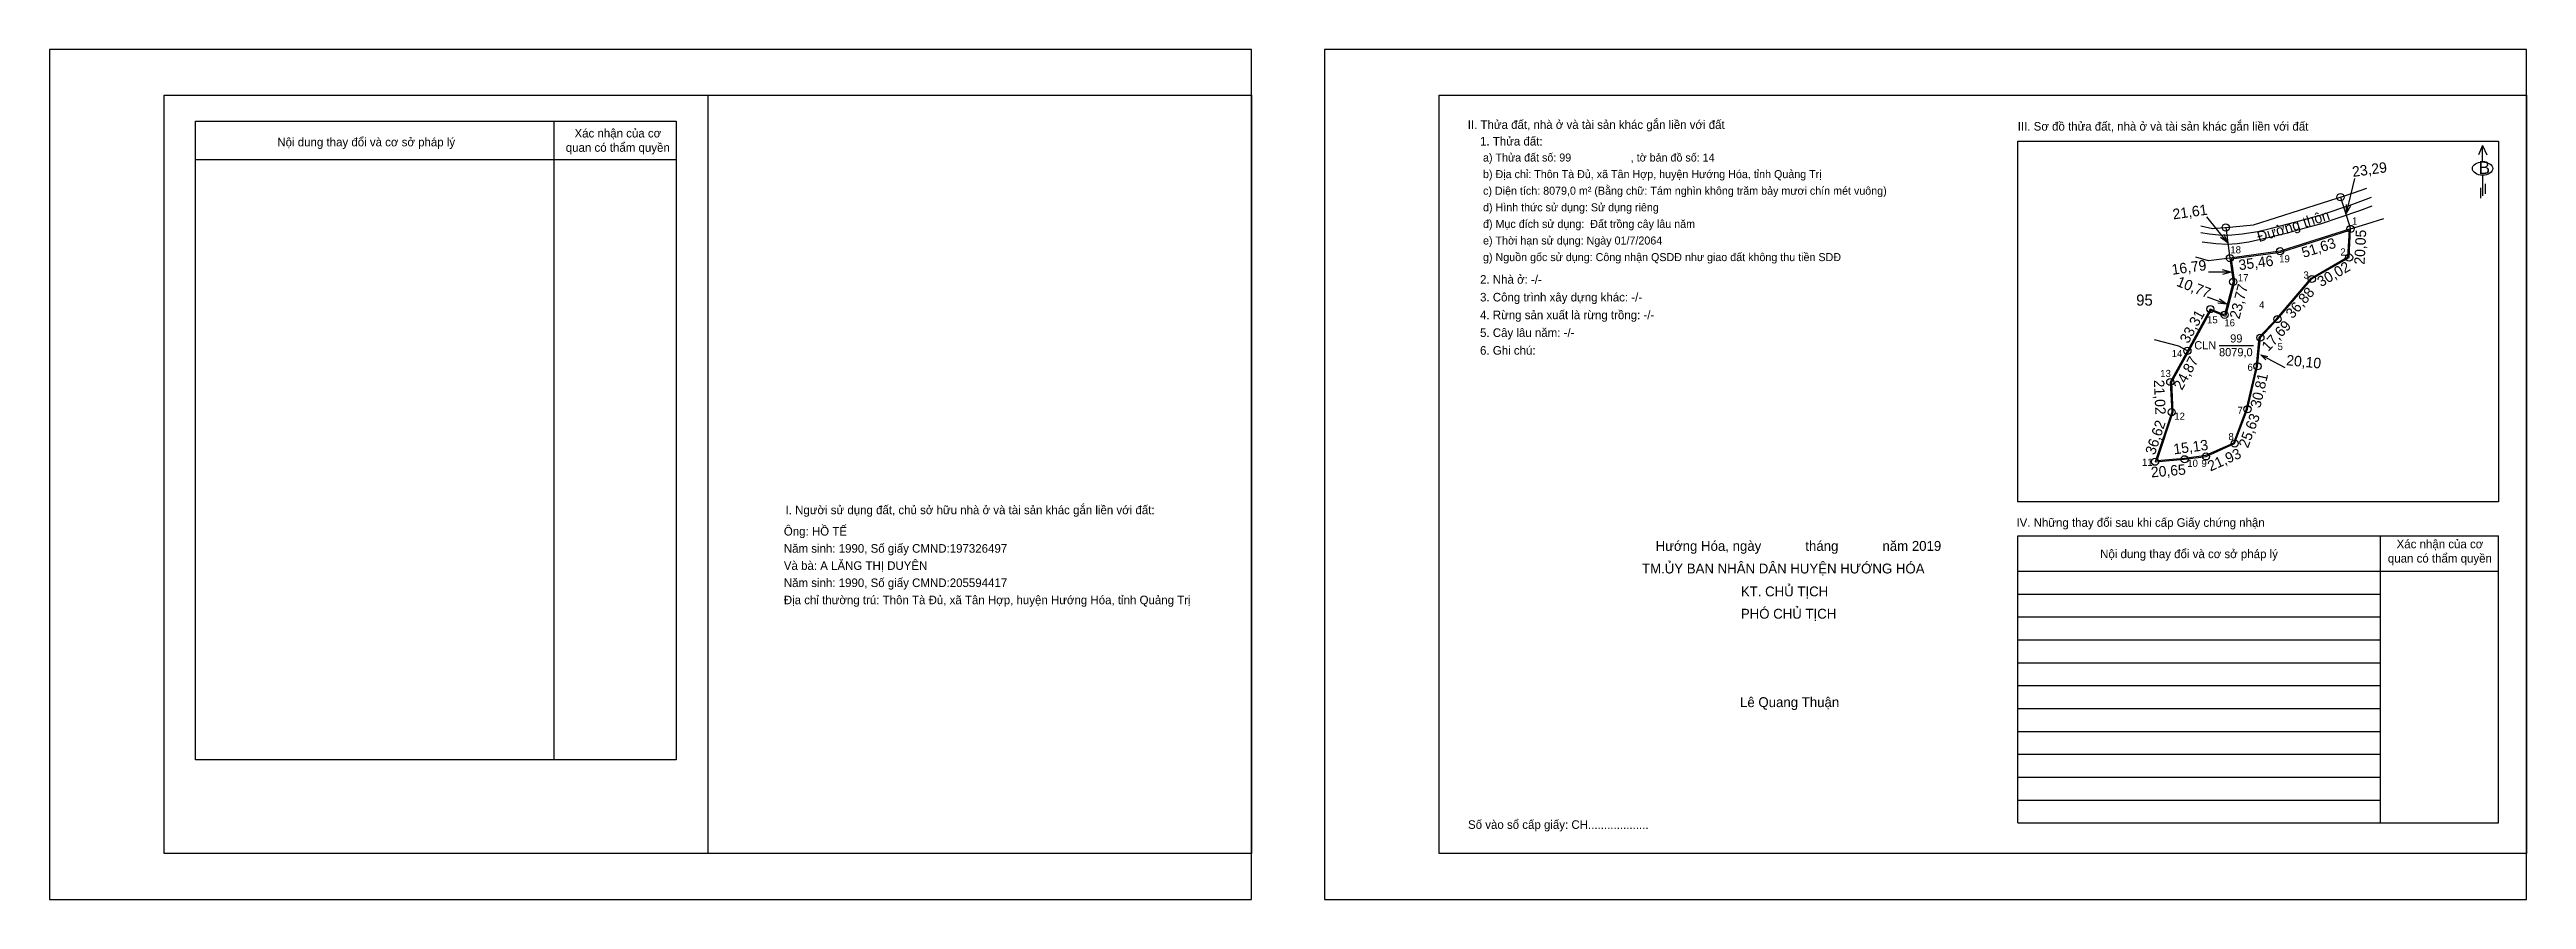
# Model space of a CAD drawing. Extents: x 551991 to 553722, y 1839919 to 1840513.
import ezdxf

# ---------------------------------------------------------------- set-up
doc = ezdxf.new("R2010")
doc.units = 0
for name, color, linetype in [('CanhThua', 7, 'Continuous'), ('ChieuDaiCanhThua', 7, 'Continuous'), ('Khung', 7, 'Continuous'), ('KhungInTrang1', 7, 'Continuous'), ('KhungInTrang2', 7, 'Continuous'), ('Level 1', 7, 'Continuous'), ('Level 2', 7, 'Continuous'), ('Level 22', 7, 'Continuous'), ('Level 23', 7, 'Continuous'), ('Level 35', 7, 'Continuous'), ('MocDinhThua', 7, 'Continuous'), ('NhanDiaChinhThua', 7, 'Continuous'), ('NhanTuCan', 7, 'Continuous'), ('ON', 7, 'Continuous'), ('RauThua', 7, 'Continuous'), ('SoHieuDinhThua', 7, 'Continuous'), ('Template', 7, 'Continuous'), ('ThongTin', 7, 'Continuous')]:
    doc.layers.add(name, color=color, linetype=linetype)

msp = doc.modelspace()

# ---------------------------------------------------------------- linework, layer by layer
at = {"layer": 'CanhThua'}
for p, q in [((553599, 1840388), (553549.8, 1840372.4)), ((553598, 1840368), (553599, 1840388)), ((553549.8, 1840372.4), (553514.7, 1840367.6)), ((553514.7, 1840367.6), (553517, 1840351)), ((553572, 1840353), (553598, 1840368)), ((553517, 1840351), (553511, 1840328)), ((553548, 1840325), (553572, 1840353)), ((553501, 1840332), (553485, 1840302.8)), ((553511, 1840328), (553501, 1840332)), ((553536, 1840312), (553548, 1840325)), ((553485, 1840302.8), (553473, 1840281)), ((553534, 1840292), (553536, 1840312)), ((553473, 1840281), (553474, 1840260)), ((553527, 1840262), (553534, 1840292)), ((553518, 1840238), (553527, 1840262)), ((553474, 1840260), (553462.4, 1840225.3)), ((553462.4, 1840225.3), (553483, 1840227)), ((553483, 1840227), (553498, 1840229)), ((553498, 1840229), (553518, 1840238))]:
    msp.add_line(p, q, dxfattribs=at)
at = {"layer": 'Khung'}
for p, q in [((552962, 1840481.4), (553722, 1840481.4)), ((552962, 1839951.4), (552962, 1840481.4)), ((553366.5, 1840197.2), (553366.5, 1840449.4)), ((553366.5, 1840449.4), (553702.5, 1840449.4)), ((553702.5, 1840449.4), (553702.5, 1840197.2)), ((553702.5, 1840197.2), (553366.5, 1840197.2))]:
    msp.add_line(p, q, dxfattribs=at)
msp.add_lwpolyline([(552830.8, 1839951.4), (552070.8, 1839951.4), (552070.8, 1840481.4), (552830.8, 1840481.4)], close=True, dxfattribs=at)
for points in [[(552450.8, 1840481.4), (552450.8, 1839951.4)], [(553722, 1840481.4), (553722, 1839951.4), (552962, 1839951.4)]]:
    msp.add_lwpolyline(points, dxfattribs=at)
at = {"layer": 'KhungInTrang1'}
msp.add_lwpolyline([(551990.8, 1840513.4), (551990.8, 1839919.4), (552830.8, 1839919.4), (552830.8, 1840513.4)], close=True, dxfattribs=at)
at = {"layer": 'KhungInTrang2'}
msp.add_lwpolyline([(552882, 1840513.4), (552882, 1839919.4), (553722, 1839919.4), (553722, 1840513.4)], close=True, dxfattribs=at)
at = {"layer": 'Level 1'}
for p, q in [((553592, 1840410.2), (553599, 1840388)), ((553511.8, 1840389), (553514.7, 1840367.6))]:
    msp.add_line(p, q, dxfattribs=at)
at = {"layer": 'Level 2'}
msp.add_lwpolyline([(553485.7, 1840302.4), (553473.8, 1840280.8), (553474.8, 1840259.9), (553463.6, 1840226.2), (553482.9, 1840227.8), (553497.8, 1840229.8), (553517.4, 1840238.6), (553526.2, 1840262.2), (553533.2, 1840292.1), (553535.2, 1840312.3), (553547.4, 1840325.5), (553571.5, 1840353.6), (553597.2, 1840368.5), (553598.2, 1840386.9), (553550, 1840371.6), (553515.6, 1840366.9), (553517.8, 1840351), (553511.5, 1840326.9), (553501.4, 1840331), (553485.7, 1840302.4)], dxfattribs=at)
at = {"layer": 'Level 22'}
for points in [[(553494.3, 1840385.6), (553500.2, 1840384.5), (553506.9, 1840383.8), (553513.7, 1840383.7), (553523.2, 1840384.5), (553534.2, 1840386.3), (553543.8, 1840388.6), (553560.7, 1840393), (553570.1, 1840395.4), (553577.7, 1840397.7), (553600.7, 1840405.4), (553613.6, 1840410.2)], [(553495.2, 1840379), (553504.9, 1840377.9), (553512.9, 1840377.4), (553519.7, 1840377.7), (553527.9, 1840378.9), (553543.4, 1840382.4), (553555.9, 1840385.5), (553567.2, 1840388.7), (553578.1, 1840391.6), (553605.5, 1840400.9), (553614.2, 1840404.1)]]:
    msp.add_lwpolyline(points, dxfattribs=at)
at = {"layer": 'Level 23'}
msp.add_line((553601.1, 1840413.2), (553610.3, 1840416.4), dxfattribs=at)
for points in [[(553516.8, 1840389.5), (553531.1, 1840390.9), (553595.5, 1840411.3), (553601.1, 1840413.2)], [(553494.3, 1840390.1), (553502.5, 1840388.2), (553516.8, 1840389.5)]]:
    msp.add_lwpolyline(points, dxfattribs=at)
at = {"layer": 'Level 35'}
for p, q in [((553596.3, 1840399.1), (553601.9, 1840423.3)), ((553596.3, 1840399.1), (553596.1, 1840405.1)), ((553596.3, 1840399.1), (553599.1, 1840404.4)), ((553513.1, 1840378.6), (553498.6, 1840396.5)), ((553513.1, 1840378.6), (553510.6, 1840384.1)), ((553513.1, 1840378.6), (553508.2, 1840382.1)), ((553515.3, 1840357.8), (553499.7, 1840357.8)), ((553515.3, 1840357.8), (553509.5, 1840359.3)), ((553515.3, 1840357.8), (553509.5, 1840356.2)), ((553512.3, 1840335.5), (553499.1, 1840340.3)), ((553512.3, 1840335.5), (553506.3, 1840336)), ((553512.3, 1840335.5), (553507.4, 1840338.9)), ((553536.2, 1840299.9), (553553, 1840291.1)), ((553536.2, 1840299.9), (553539.9, 1840296.5)), ((553536.2, 1840299.9), (553541.1, 1840298.8))]:
    msp.add_line(p, q, dxfattribs=at)
at = {"layer": 'MocDinhThua'}
for centre in [(553592, 1840410.2), (553511.8, 1840389), (553599, 1840388), (553514.7, 1840367.6), (553549.8, 1840372.4), (553598, 1840368), (553517, 1840351), (553572, 1840353), (553501, 1840332), (553511, 1840328), (553536, 1840312), (553548, 1840325), (553485, 1840302.8), (553473, 1840281), (553534, 1840292), (553474, 1840260), (553527, 1840262), (553462.4, 1840225.3), (553483, 1840227), (553498, 1840229), (553518, 1840238)]:
    msp.add_circle(centre, 2.5, dxfattribs=at)
at = {"layer": 'NhanDiaChinhThua'}
msp.add_line((553507.1, 1840306.6), (553531.3, 1840306.6), dxfattribs=at)
at = {"layer": 'ON'}
for p, q in [((552092.8, 1840463.4), (552428.8, 1840463.4)), ((552092.8, 1840016.9), (552092.8, 1840463.4)), ((552428.8, 1840463.4), (552428.8, 1840016.9)), ((552092.8, 1840436.6), (552428.8, 1840436.6)), ((553366.5, 1840173.5), (553702.5, 1840173.5)), ((553619.6, 1840173.5), (553619.6, 1839972.9)), ((553366.5, 1840148.8), (553702.5, 1840148.8)), ((553366.5, 1840132.8), (553619.6, 1840132.8)), ((553366.5, 1840116.8), (553619.6, 1840116.8)), ((553366.5, 1840100.8), (553619.6, 1840100.8)), ((553366.5, 1840084.8), (553619.6, 1840084.8)), ((553366.5, 1840068.8), (553619.6, 1840068.8)), ((553366.5, 1840052.8), (553619.6, 1840052.8)), ((553366.5, 1840036.8), (553619.6, 1840036.8)), ((553366.5, 1840020.8), (553619.6, 1840020.8)), ((553366.5, 1840004.8), (553619.6, 1840004.8)), ((553366.5, 1839988.8), (553619.6, 1839988.8))]:
    msp.add_line(p, q, dxfattribs=at)
for points in [[(552343.3, 1840463.4), (552343.3, 1840016.9)], [(553366.5, 1839972.9), (553366.5, 1840173.5)], [(553702.5, 1839972.9), (553702.5, 1840173.5)], [(552428.8, 1840016.9), (552092.8, 1840016.9)]]:
    msp.add_lwpolyline(points, dxfattribs=at)
at = {"layer": 'RauThua'}
for p, q in [((553599, 1840388), (553610.4, 1840391.6)), ((553610.4, 1840391.6), (553622.2, 1840395.3)), ((553499.8, 1840365.6), (553490.9, 1840368.2)), ((553514.7, 1840367.6), (553499.8, 1840365.6)), ((553479, 1840306), (553462.1, 1840310.5)), ((553485, 1840302.8), (553479, 1840306))]:
    msp.add_line(p, q, dxfattribs=at)
at = {"layer": 'Template'}
for p, q in [((553691.3, 1840446.2), (553688.4, 1840439.8)), ((553691.3, 1840434.9), (553691.3, 1840446.2)), ((553691.3, 1840446.2), (553694.2, 1840439.8)), ((553691.3, 1840425.5), (553691.3, 1840411.2)), ((553693, 1840419.5), (553693, 1840412.6)), ((553689.8, 1840416.6), (553689.8, 1840409.6)), ((553366.5, 1839972.9), (553702.5, 1839972.9))]:
    msp.add_line(p, q, dxfattribs=at)
msp.add_ellipse((553691.3, 1840430.2), major_axis=(7.11, 0), ratio=0.655849, dxfattribs=at)

# ---------------------------------------------------------------- texts
at = {"layer": 'ChieuDaiCanhThua'}
for s, rotation, p in [('23,29', 7.9757, (553600.7, 1840424.3)), ('21,61', 7.9757, (553475.2, 1840394.6)), ('Đường thôn', 17.6347, (553535.1, 1840378.7)), ('20,05', 87.1119, (553608.8, 1840362.9)), ('16,79', 7.9757, (553474.5, 1840355.9)), ('35,46', 7.6982, (553521.3, 1840359.1)), ('51,63', 17.6347, (553566.2, 1840367.7)), ('10,77', 338.1986, (553476.8, 1840348.4)), ('23,77', 75.3791, (553521.3, 1840324.6)), ('30,02', 29.9816, (553578.4, 1840347.2)), ('36,88', 49.3987, (553558.5, 1840324.8)), ('33,31', 61.2344, (553485.6, 1840307.4)), ('17,69', 47.2906, (553541.5, 1840301.9)), ('24,87', 61.2296, (553481.2, 1840274.8)), ('20,10', 354.2894, (553553.8, 1840292.8)), ('21,02', 272.7263, (553461.5, 1840282.4)), ('30,81', 76.866, (553535.9, 1840262.4)), ('36,62', 71.5651, (553462.2, 1840229.6)), ('25,63', 69.444, (553527.3, 1840234.4)), ('15,13', 7.5946, (553475.7, 1840230.4)), ('21,93', 24.2277, (553501.1, 1840218.4)), ('20,65', 4.8328, (553459.8, 1840214.3))]:
    msp.add_text(s, height=7.29, rotation=rotation, dxfattribs=at).set_placement(p)
at = {"layer": 'NhanDiaChinhThua'}
for s, p in [('99', (553514.9, 1840308.6)), ('CLN', (553489.8, 1840303.8)), ('8079,0', (553507.1, 1840299))]:
    msp.add_text(s, height=5.74, dxfattribs=at).set_placement(p)
at = {"layer": 'NhanTuCan'}
msp.add_text('95', height=7.78, dxfattribs=at).set_placement((553449.2, 1840334.4))
at = {"layer": 'ON'}
for s, height, p in [('Nội dung thay đổi và cơ sở pháp lý', 6, (552150, 1840445.7)), ('Xác nhận của cơ ', 6, (552357.7, 1840451.9)), ('quan có thẩm quyền', 6, (552351.6, 1840441.9)), ('I. Người sử dụng đất, chủ sở hữu nhà ở và tài sản khác gắn liền với đất:', 6, (552505.2, 1840188.6)), ('IV. Những thay đổi sau khi cấp Giấy chứng nhận', 6, (553365.5, 1840179.8)), ('Nội dung thay đổi và cơ sở pháp lý', 6, (553424, 1840157.9)), ('quan có thẩm quyền', 6, (553625.1, 1840154.8)), ('Xác nhận của cơ ', 6, (553631.2, 1840164.8)), ('Lê Quang Thuận', 6.907, (553172.3, 1840053.8))]:
    msp.add_text(s, height=height, dxfattribs=at).set_placement(p)
at = {"layer": 'SoHieuDinhThua'}
for s, p in [('1', (553600, 1840391)), ('18', (553515, 1840370.9)), ('19', (553549.1, 1840364.6)), ('2', (553591.9, 1840369.4)), ('17', (553520.2, 1840351.4)), ('3', (553566.1, 1840353.3)), ('4', (553535.1, 1840332.5)), ('15', (553498.7, 1840322)), ('16', (553510.8, 1840319.9)), ('14', (553474, 1840298.4)), ('5', (553548, 1840303.3)), ('13', (553466, 1840284.5)), ('6', (553527, 1840288.8)), ('7', (553520, 1840258.7)), ('12', (553475.8, 1840254.6)), ('8', (553513.7, 1840240.4)), ('11', (553453.3, 1840222.4)), ('10', (553484.9, 1840221.7)), ('9', (553494.8, 1840221.6))]:
    msp.add_text(s, height=5, dxfattribs=at).set_placement(p)
at = {"layer": 'Template'}
for s, height, p in [('II. Thửa đất, nhà ở và tài sản khác gắn liền với đất', 6, (552982, 1840457.9)), ('III. Sơ đồ thửa đất, nhà ở và tài sản khác gắn liền với đất', 6, (553366.4, 1840456.7)), ('B', 9, (553688.5, 1840426.4)), ('Hướng Hóa, ngày            tháng            năm 2019', 6.907, (553113.3, 1840163)), ('TM.ỦY BAN NHÂN DÂN HUYỆN HƯỚNG HÓA', 6.907, (553103.8, 1840147.2)), ('KT. CHỦ TỊCH', 6.907, (553172.9, 1840131.2)), ('PHÓ CHỦ TỊCH', 6.907, (553172.9, 1840115.6)), ('Số vào sổ cấp giấy: CH...................', 6, (552982.2, 1839968.7))]:
    msp.add_text(s, height=height, dxfattribs=at).set_placement(p)
at = {"layer": 'ThongTin'}
for s, height, p in [('1. Thửa đất: ', 6, (552990.6, 1840446.3)), (' a) Thửa đất số: 99                    , tờ bản đồ số: 14', 5.6, (552990.6, 1840435.1)), (' c) Diện tích: 8079,0 m² (Bằng chữ: Tám nghìn không trăm bảy mươi chín mét vuông)', 5.6, (552990.6, 1840411.9)), (' b) Địa chỉ: Thôn Tà Đủ, xã Tân Hợp, huyện Hướng Hóa, tỉnh Quảng Trị', 5.6, (552990.6, 1840423.5)), (' d) Hình thức sử dụng: Sử dụng riêng', 5.6, (552990.6, 1840400.3)), (' đ) Mục đích sử dụng:  Đất trồng cây lâu năm', 5.6, (552990.6, 1840388.7)), (' e) Thời hạn sử dụng: Ngày 01/7/2064', 5.6, (552990.6, 1840377.1)), (' g) Nguồn gốc sử dụng: Công nhận QSDĐ như giao đất không thu tiền SDĐ', 5.6, (552990.6, 1840365.5)), ('2. Nhà ở: -/-', 6, (552990.6, 1840349.7)), ('4. Rừng sản xuất là rừng trồng: -/-', 6, (552990.6, 1840324.9)), ('3. Công trình xây dựng khác: -/-', 6, (552990.6, 1840337.3)), ('5. Cây lâu năm: -/-', 6, (552990.6, 1840312.5)), ('6. Ghi chú:', 6, (552990.6, 1840300.1)), ('Ông: HỒ TẾ', 6, (552504, 1840173.7)), ('Năm sinh: 1990, Số giấy CMND:197326497', 6, (552504, 1840161.7)), ('Và bà: A LĂNG THỊ DUYÊN', 6, (552504, 1840149.7)), ('Năm sinh: 1990, Số giấy CMND:205594417', 6, (552504, 1840137.7)), ('Địa chỉ thường trú: Thôn Tà Đủ, xã Tân Hợp, huyện Hướng Hóa, tỉnh Quảng Trị', 6, (552504, 1840125.7))]:
    msp.add_text(s, height=height, dxfattribs=at).set_placement(p)

doc.saveas('drawing.dxf')
